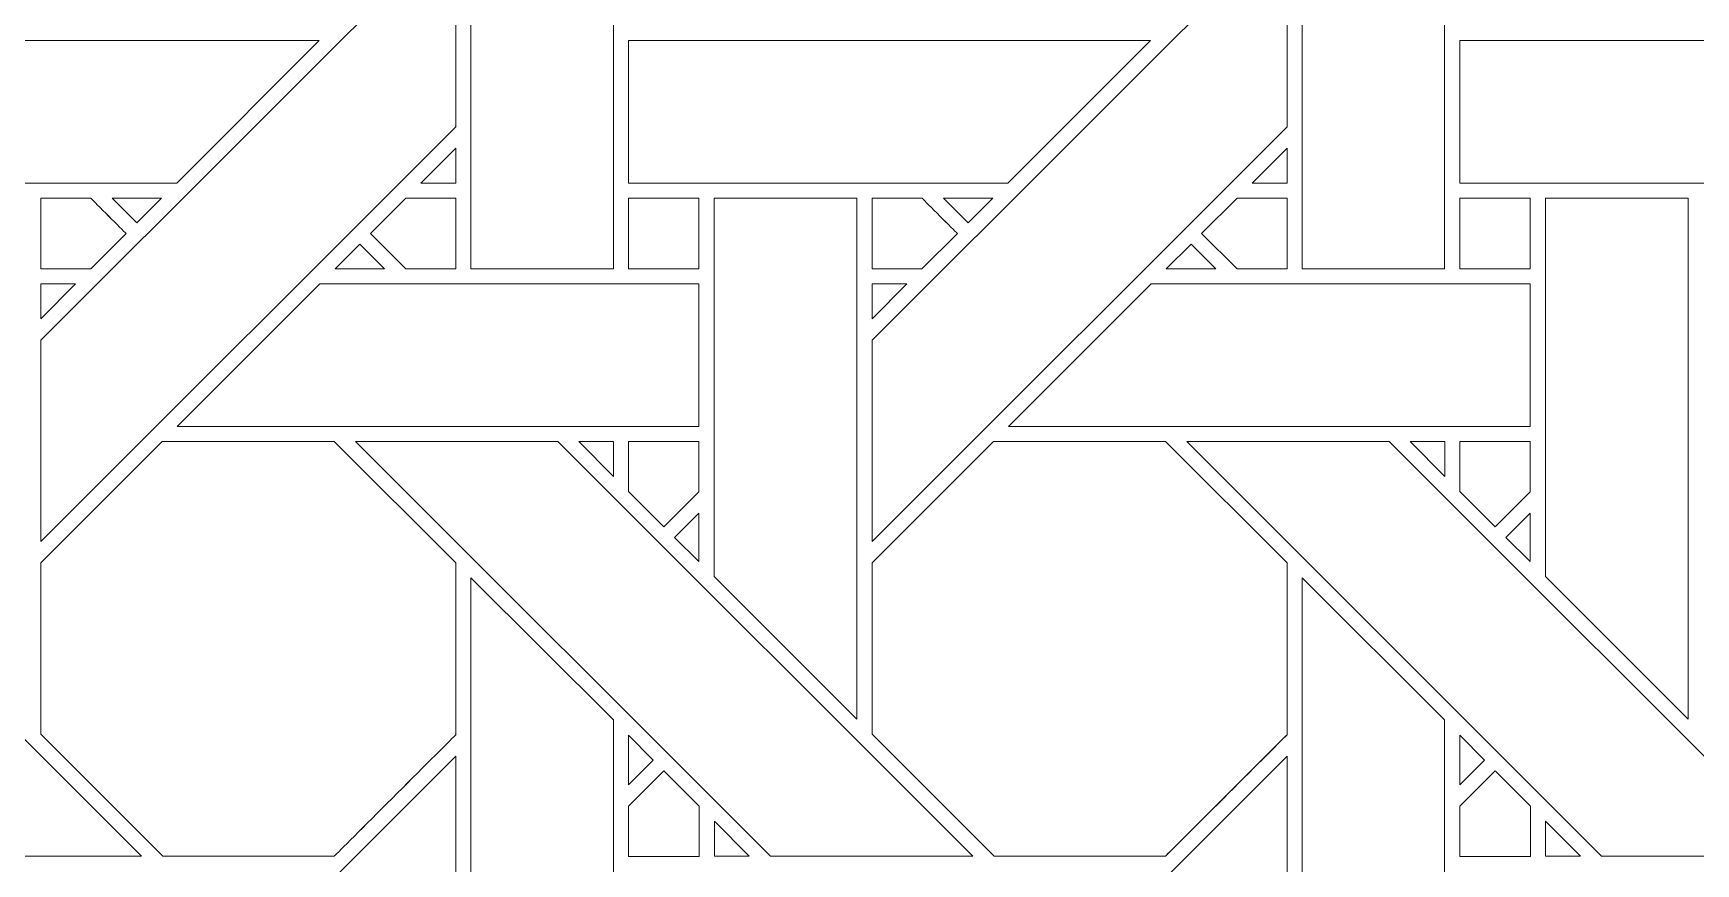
# Model space of a CAD drawing. Header units: inches. Extents: x 4.4 to 20.4, y 1.1 to 17.1.
# Drawn here: x 14.509 to 16.407, y 3.631 to 4.58 of the extents above; entities that cross this region are included whole.
import ezdxf

# ---------------------------------------------------------------- set-up
doc = ezdxf.new("R2010")
doc.units = ezdxf.units.IN
doc.header["$MEASUREMENT"] = 0
doc.layers.add('Design', color=7, linetype='Continuous', lineweight=0)

msp = doc.modelspace()

# ---------------------------------------------------------------- linework, layer by layer
at = {"layer": 'Design'}
for points, knots in [([(4.382854037814669, 17.09476386176223), (4.382854037814669, 17.09476386176223), (4.382854037814669, 1.094763861762152), (4.382854037814669, 1.094763861762152), (4.382854037814669, 1.094763861762152), (20.38285319010416, 1.094763861762152), (20.38285319010416, 1.094763861762152), (20.38285319010416, 1.094763861762152), (20.38285319010416, 17.09476386176223), (20.38285319010416, 17.09476386176223), (20.38285319010416, 17.09476386176223), (4.382854037814669, 17.09476386176223), (4.382854037814669, 17.09476386176223)], [0, 0, 0, 0, 1, 1, 1, 2, 2, 2, 3, 3, 3, 4, 4, 4, 4]), ([(19.37280883825166, 16.23880890138889), (19.37280883825166, 16.23880890138889), (5.23880895283777, 16.23880890138889), (5.23880895283777, 16.23880890138889), (5.23880895283777, 16.23880890138889), (5.23880895283777, 1.950718822135361), (5.23880895283777, 1.950718822135361), (5.23880895283777, 1.950718822135361), (19.52689827508111, 1.950718822135361), (19.52689827508111, 1.950718822135361), (19.52689827508111, 1.950718822135361), (19.52689827508111, 16.23880890138889), (19.52689827508111, 16.23880890138889), (19.52689827508111, 16.23880890138889), (19.37280883825166, 16.23880890138889), (19.37280883825166, 16.23880890138889)], [0, 0, 0, 0, 1, 1, 1, 2, 2, 2, 3, 3, 3, 4, 4, 4, 5, 5, 5, 5]), ([(15.1714172363282, 4.744461059570312), (15.1714172363282, 4.744461059570312), (15.1714172363282, 4.310771518283419), (15.1714172363282, 4.310771518283419), (15.1714172363282, 4.310771518283419), (15.0086500379775, 4.310771518283419), (15.0086500379775, 4.310771518283419), (15.0086500379775, 4.310771518283419), (15.0086500379775, 4.906617058648003), (15.0086500379775, 4.906617058648003), (15.0086500379775, 4.906617058648003), (15.1714172363282, 4.744461059570312), (15.1714172363282, 4.744461059570312)], [0, 0, 0, 0, 1, 1, 1, 2, 2, 2, 3, 3, 3, 4, 4, 4, 4]), ([(16.1201477050782, 4.744474622938367), (16.1201477050782, 4.744474622938367), (16.1201477050782, 4.310771518283419), (16.1201477050782, 4.310771518283419), (16.1201477050782, 4.310771518283419), (15.9573805067275, 4.310771518283419), (15.9573805067275, 4.310771518283419), (15.9573805067275, 4.310771518283419), (15.9573805067275, 4.906617058648003), (15.9573805067275, 4.906617058648003), (15.9573805067275, 4.906617058648003), (16.1201477050782, 4.744474622938367), (16.1201477050782, 4.744474622938367)], [0, 0, 0, 0, 1, 1, 1, 2, 2, 2, 3, 3, 3, 4, 4, 4, 4]), ([(14.51785617404514, 4.229448954264322), (14.51785617404514, 4.229448954264322), (14.99152628580737, 4.703037685818141), (14.99152628580737, 4.703037685818141), (14.99152628580737, 4.703037685818141), (14.99152628580737, 4.473008897569443), (14.99152628580737, 4.473008897569443), (14.99152628580737, 4.473008897569443), (14.51785617404514, 3.999352349175346), (14.51785617404514, 3.999352349175346), (14.51785617404514, 3.999352349175346), (14.51785617404514, 4.229448954264322), (14.51785617404514, 4.229448954264322)], [0, 0, 0, 0, 1, 1, 1, 2, 2, 2, 3, 3, 3, 4, 4, 4, 4]), ([(15.4665832519532, 4.229448954264322), (15.4665832519532, 4.229448954264322), (15.94025505913626, 4.703037685818141), (15.94025505913626, 4.703037685818141), (15.94025505913626, 4.703037685818141), (15.94025505913626, 4.473008897569443), (15.94025505913626, 4.473008897569443), (15.94025505913626, 4.473008897569443), (15.4665832519532, 3.999352349175346), (15.4665832519532, 3.999352349175346), (15.4665832519532, 3.999352349175346), (15.4665832519532, 4.229448954264322), (15.4665832519532, 4.229448954264322)], [0, 0, 0, 0, 1, 1, 1, 2, 2, 2, 3, 3, 3, 4, 4, 4, 4]), ([(14.24000379774305, 4.408824496799044), (14.24000379774305, 4.408824496799044), (14.24000379774305, 4.571524726019965), (14.24000379774305, 4.571524726019965), (14.24000379774305, 4.571524726019965), (14.83570014105902, 4.571524726019965), (14.83570014105902, 4.571524726019965), (14.83570014105902, 4.571524726019965), (14.6729736328125, 4.408824496799044), (14.6729736328125, 4.408824496799044), (14.6729736328125, 4.408824496799044), (14.24000379774305, 4.408824496799044), (14.24000379774305, 4.408824496799044)], [0, 0, 0, 0, 1, 1, 1, 2, 2, 2, 3, 3, 3, 4, 4, 4, 4]), ([(15.18873426649305, 4.408824496799044), (15.18873426649305, 4.408824496799044), (15.18873426649305, 4.571524726019965), (15.18873426649305, 4.571524726019965), (15.18873426649305, 4.571524726019965), (15.78442891438804, 4.571524726019965), (15.78442891438804, 4.571524726019965), (15.78442891438804, 4.571524726019965), (15.62168884277346, 4.408824496799044), (15.62168884277346, 4.408824496799044), (15.62168884277346, 4.408824496799044), (15.18873426649305, 4.408824496799044), (15.18873426649305, 4.408824496799044)], [0, 0, 0, 0, 1, 1, 1, 2, 2, 2, 3, 3, 3, 4, 4, 4, 4]), ([(16.13746303982207, 4.408824496799044), (16.13746303982207, 4.408824496799044), (16.13746303982207, 4.571524726019965), (16.13746303982207, 4.571524726019965), (16.13746303982207, 4.571524726019965), (16.73315768771709, 4.571524726019965), (16.73315768771709, 4.571524726019965), (16.73315768771709, 4.571524726019965), (16.57041761610251, 4.408824496799044), (16.57041761610251, 4.408824496799044), (16.57041761610251, 4.408824496799044), (16.13746303982207, 4.408824496799044), (16.13746303982207, 4.408824496799044)], [0, 0, 0, 0, 1, 1, 1, 2, 2, 2, 3, 3, 3, 4, 4, 4, 4]), ([(14.95174831814236, 4.408851623535156), (14.95174831814236, 4.408851623535156), (14.99152628580737, 4.448615180121527), (14.99152628580737, 4.448615180121527), (14.99152628580737, 4.448615180121527), (14.99152628580737, 4.408851623535156), (14.99152628580737, 4.408851623535156), (14.99152628580737, 4.408851623535156), (14.95174831814236, 4.408851623535156), (14.95174831814236, 4.408851623535156)], [0, 0, 0, 0, 1, 1, 1, 2, 2, 2, 3, 3, 3, 3]), ([(15.90047878689236, 4.408851623535156), (15.90047878689236, 4.408851623535156), (15.94025505913626, 4.448615180121527), (15.94025505913626, 4.448615180121527), (15.94025505913626, 4.448615180121527), (15.94025505913626, 4.408851623535156), (15.94025505913626, 4.408851623535156), (15.94025505913626, 4.408851623535156), (15.90047878689236, 4.408851623535156), (15.90047878689236, 4.408851623535156)], [0, 0, 0, 0, 1, 1, 1, 2, 2, 2, 3, 3, 3, 3]), ([(14.5749223497179, 4.391521877712673), (14.58006117079, 4.386410183376735), (14.61083984375, 4.355591668023003), (14.61526319715709, 4.351167466905382), (14.61526319715709, 4.351167466905382), (14.57483757866751, 4.310747782389322), (14.57483757866751, 4.310747782389322), (14.57483757866751, 4.310747782389322), (14.51786465115015, 4.310747782389322), (14.51786465115015, 4.310747782389322), (14.51786465115015, 4.310747782389322), (14.51786465115015, 4.391521877712673), (14.51786465115015, 4.391521877712673), (14.51786465115015, 4.391521877712673), (14.5749223497179, 4.391521877712673), (14.5749223497179, 4.391521877712673)], [0, 0, 0, 0, 1, 1, 1, 2, 2, 2, 3, 3, 3, 4, 4, 4, 5, 5, 5, 5]), ([(14.51786465115015, 4.310747782389322), (14.51786465115015, 4.310747782389322), (14.51786465115015, 4.391521877712673), (14.51786465115015, 4.391521877712673), (14.51786465115015, 4.391521877712673), (14.5749223497179, 4.391521877712673), (14.5749223497179, 4.391521877712673), (14.58005269368487, 4.386416965060763), (14.61082458496096, 4.355605231391058), (14.61526319715709, 4.351167466905382), (14.61526319715709, 4.351167466905382), (14.57483757866751, 4.310747782389322), (14.57483757866751, 4.310747782389322), (14.57483757866751, 4.310747782389322), (14.51786465115015, 4.310747782389322), (14.51786465115015, 4.310747782389322)], [0, 0, 0, 0, 1, 1, 1, 2, 2, 2, 3, 3, 3, 4, 4, 4, 5, 5, 5, 5]), ([(14.5992736816407, 4.391563415527343), (14.5992736816407, 4.391563415527343), (14.65573798285598, 4.391563415527343), (14.65573798285598, 4.391563415527343), (14.65573798285598, 4.391563415527343), (14.62745157877612, 4.363371955023871), (14.62745157877612, 4.363371955023871), (14.62745157877612, 4.363371955023871), (14.5992736816407, 4.391563415527343), (14.5992736816407, 4.391563415527343)], [0, 0, 0, 0, 1, 1, 1, 2, 2, 2, 3, 3, 3, 3]), ([(14.9344295925564, 4.310733371310763), (14.9344295925564, 4.310733371310763), (14.89406670464417, 4.351112365722656), (14.89406670464417, 4.351112365722656), (14.89406670464417, 4.351112365722656), (14.93449740939667, 4.391538831922742), (14.93449740939667, 4.391538831922742), (14.93449740939667, 4.391538831922742), (14.99153815375431, 4.391538831922742), (14.99153815375431, 4.391538831922742), (14.99153815375431, 4.391538831922742), (14.99153815375431, 4.310733371310763), (14.99153815375431, 4.310733371310763), (14.99153815375431, 4.310733371310763), (14.9344295925564, 4.310733371310763), (14.9344295925564, 4.310733371310763)], [0, 0, 0, 0, 1, 1, 1, 2, 2, 2, 3, 3, 3, 4, 4, 4, 5, 5, 5, 5]), ([(14.89406670464417, 4.351112365722656), (14.89406670464417, 4.351112365722656), (14.93449740939667, 4.391538831922742), (14.93449740939667, 4.391538831922742), (14.93449740939667, 4.391538831922742), (14.99153815375431, 4.391538831922742), (14.99153815375431, 4.391538831922742), (14.99153815375431, 4.391538831922742), (14.99153815375431, 4.310733371310763), (14.99153815375431, 4.310733371310763), (14.99153815375431, 4.310733371310763), (14.9344295925564, 4.310733371310763), (14.9344295925564, 4.310733371310763), (14.9344295925564, 4.310733371310763), (14.89406670464417, 4.351112365722656), (14.89406670464417, 4.351112365722656)], [0, 0, 0, 0, 1, 1, 1, 2, 2, 2, 3, 3, 3, 4, 4, 4, 5, 5, 5, 5]), ([(15.18874274359806, 4.391521877712673), (15.18874274359806, 4.391521877712673), (15.26899041069876, 4.391521877712673), (15.26899041069876, 4.391521877712673), (15.26899041069876, 4.391521877712673), (15.26899041069876, 4.310733371310763), (15.26899041069876, 4.310733371310763), (15.26899041069876, 4.310733371310763), (15.18874274359806, 4.310733371310763), (15.18874274359806, 4.310733371310763), (15.18874274359806, 4.310733371310763), (15.18874274359806, 4.391521877712673), (15.18874274359806, 4.391521877712673)], [0, 0, 0, 0, 1, 1, 1, 2, 2, 2, 3, 3, 3, 4, 4, 4, 4]), ([(15.18874274359806, 4.310733371310763), (15.18874274359806, 4.310733371310763), (15.18874274359806, 4.391521877712673), (15.18874274359806, 4.391521877712673), (15.18874274359806, 4.391521877712673), (15.26899041069876, 4.391521877712673), (15.26899041069876, 4.391521877712673), (15.26899041069876, 4.391521877712673), (15.26899041069876, 4.310733371310763), (15.26899041069876, 4.310733371310763), (15.26899041069876, 4.310733371310763), (15.18874274359806, 4.310733371310763), (15.18874274359806, 4.310733371310763)], [0, 0, 0, 0, 1, 1, 1, 2, 2, 2, 3, 3, 3, 4, 4, 4, 4]), ([(15.44943237304695, 4.391563415527343), (15.44943237304695, 4.391563415527343), (15.44943237304695, 3.796440124511718), (15.44943237304695, 3.796440124511718), (15.44943237304695, 3.796440124511718), (15.28651428222653, 3.959358215332031), (15.28651428222653, 3.959358215332031), (15.28651428222653, 3.959358215332031), (15.28651428222653, 4.391563415527343), (15.28651428222653, 4.391563415527343), (15.28651428222653, 4.391563415527343), (15.44943237304695, 4.391563415527343), (15.44943237304695, 4.391563415527343)], [0, 0, 0, 0, 1, 1, 1, 2, 2, 2, 3, 3, 3, 4, 4, 4, 4]), ([(15.52365790473098, 4.391521877712673), (15.52879842122403, 4.386410183376735), (15.55957709418402, 4.355591668023003), (15.56399875217014, 4.351167466905382), (15.56399875217014, 4.351167466905382), (15.52357313368055, 4.310747782389322), (15.52357313368055, 4.310747782389322), (15.52357313368055, 4.310747782389322), (15.46660020616319, 4.310747782389322), (15.46660020616319, 4.310747782389322), (15.46660020616319, 4.310747782389322), (15.46660020616319, 4.391521877712673), (15.46660020616319, 4.391521877712673), (15.46660020616319, 4.391521877712673), (15.52365790473098, 4.391521877712673), (15.52365790473098, 4.391521877712673)], [0, 0, 0, 0, 1, 1, 1, 2, 2, 2, 3, 3, 3, 4, 4, 4, 5, 5, 5, 5]), ([(15.46660020616319, 4.310747782389322), (15.46660020616319, 4.310747782389322), (15.46660020616319, 4.391521877712673), (15.46660020616319, 4.391521877712673), (15.46660020616319, 4.391521877712673), (15.52365790473098, 4.391521877712673), (15.52365790473098, 4.391521877712673), (15.52879163954, 4.386416965060763), (15.55956353081597, 4.355605231391058), (15.56399875217014, 4.351167466905382), (15.56399875217014, 4.351167466905382), (15.52357313368055, 4.310747782389322), (15.52357313368055, 4.310747782389322), (15.52357313368055, 4.310747782389322), (15.46660020616319, 4.310747782389322), (15.46660020616319, 4.310747782389322)], [0, 0, 0, 0, 1, 1, 1, 2, 2, 2, 3, 3, 3, 4, 4, 4, 5, 5, 5, 5]), ([(15.54800245496959, 4.391563415527343), (15.54800245496959, 4.391563415527343), (15.60446845160598, 4.391563415527343), (15.60446845160598, 4.391563415527343), (15.60446845160598, 4.391563415527343), (15.57618204752612, 4.363371955023871), (15.57618204752612, 4.363371955023871), (15.57618204752612, 4.363371955023871), (15.54800245496959, 4.391563415527343), (15.54800245496959, 4.391563415527343)], [0, 0, 0, 0, 1, 1, 1, 2, 2, 2, 3, 3, 3, 3]), ([(15.88315836588541, 4.310733371310763), (15.88315836588541, 4.310733371310763), (15.8428039550782, 4.351112365722656), (15.8428039550782, 4.351112365722656), (15.8428039550782, 4.351112365722656), (15.88323296440972, 4.391538831922742), (15.88323296440972, 4.391538831922742), (15.88323296440972, 4.391538831922742), (15.94027370876736, 4.391538831922742), (15.94027370876736, 4.391538831922742), (15.94027370876736, 4.391538831922742), (15.94027370876736, 4.310733371310763), (15.94027370876736, 4.310733371310763), (15.94027370876736, 4.310733371310763), (15.88315836588541, 4.310733371310763), (15.88315836588541, 4.310733371310763)], [0, 0, 0, 0, 1, 1, 1, 2, 2, 2, 3, 3, 3, 4, 4, 4, 5, 5, 5, 5]), ([(15.8428039550782, 4.351112365722656), (15.8428039550782, 4.351112365722656), (15.88323296440972, 4.391538831922742), (15.88323296440972, 4.391538831922742), (15.88323296440972, 4.391538831922742), (15.94027370876736, 4.391538831922742), (15.94027370876736, 4.391538831922742), (15.94027370876736, 4.391538831922742), (15.94027370876736, 4.310733371310763), (15.94027370876736, 4.310733371310763), (15.94027370876736, 4.310733371310763), (15.88315836588541, 4.310733371310763), (15.88315836588541, 4.310733371310763), (15.88315836588541, 4.310733371310763), (15.8428039550782, 4.351112365722656), (15.8428039550782, 4.351112365722656)], [0, 0, 0, 0, 1, 1, 1, 2, 2, 2, 3, 3, 3, 4, 4, 4, 5, 5, 5, 5]), ([(16.13747829861111, 4.391521877712673), (16.13747829861111, 4.391521877712673), (16.21771918402778, 4.391521877712673), (16.21771918402778, 4.391521877712673), (16.21771918402778, 4.391521877712673), (16.21771918402778, 4.310733371310763), (16.21771918402778, 4.310733371310763), (16.21771918402778, 4.310733371310763), (16.13747829861111, 4.310733371310763), (16.13747829861111, 4.310733371310763), (16.13747829861111, 4.310733371310763), (16.13747829861111, 4.391521877712673), (16.13747829861111, 4.391521877712673)], [0, 0, 0, 0, 1, 1, 1, 2, 2, 2, 3, 3, 3, 4, 4, 4, 4]), ([(16.13747829861111, 4.310733371310763), (16.13747829861111, 4.310733371310763), (16.13747829861111, 4.391521877712673), (16.13747829861111, 4.391521877712673), (16.13747829861111, 4.391521877712673), (16.21771918402778, 4.391521877712673), (16.21771918402778, 4.391521877712673), (16.21771918402778, 4.391521877712673), (16.21771918402778, 4.310733371310763), (16.21771918402778, 4.310733371310763), (16.21771918402778, 4.310733371310763), (16.13747829861111, 4.310733371310763), (16.13747829861111, 4.310733371310763)], [0, 0, 0, 0, 1, 1, 1, 2, 2, 2, 3, 3, 3, 4, 4, 4, 4]), ([(16.39816114637584, 4.391563415527343), (16.39816114637584, 4.391563415527343), (16.39816114637584, 3.796440124511718), (16.39816114637584, 3.796440124511718), (16.39816114637584, 3.796440124511718), (16.23524305555555, 3.959358215332031), (16.23524305555555, 3.959358215332031), (16.23524305555555, 3.959358215332031), (16.23524305555555, 4.391563415527343), (16.23524305555555, 4.391563415527343), (16.23524305555555, 4.391563415527343), (16.39816114637584, 4.391563415527343), (16.39816114637584, 4.391563415527343)], [0, 0, 0, 0, 1, 1, 1, 2, 2, 2, 3, 3, 3, 4, 4, 4, 4]), ([(14.91019015842014, 4.310771518283419), (14.91019015842014, 4.310771518283419), (14.85368177625875, 4.310771518283419), (14.85368177625875, 4.310771518283419), (14.85368177625875, 4.310771518283419), (14.88194274902346, 4.339031643337673), (14.88194274902346, 4.339031643337673), (14.88194274902346, 4.339031643337673), (14.91019015842014, 4.310771518283419), (14.91019015842014, 4.310771518283419)], [0, 0, 0, 0, 1, 1, 1, 2, 2, 2, 3, 3, 3, 3]), ([(15.8589172363282, 4.310771518283419), (15.8589172363282, 4.310771518283419), (15.80241224500875, 4.310771518283419), (15.80241224500875, 4.310771518283419), (15.80241224500875, 4.310771518283419), (15.8306715223525, 4.339031643337673), (15.8306715223525, 4.339031643337673), (15.8306715223525, 4.339031643337673), (15.8589172363282, 4.310771518283419), (15.8589172363282, 4.310771518283419)], [0, 0, 0, 0, 1, 1, 1, 2, 2, 2, 3, 3, 3, 3]), ([(14.55768669976126, 4.293646918402777), (14.55768669976126, 4.293646918402777), (14.51785617404514, 4.253815544976128), (14.51785617404514, 4.253815544976128), (14.51785617404514, 4.253815544976128), (14.51785617404514, 4.293646918402777), (14.51785617404514, 4.293646918402777), (14.51785617404514, 4.293646918402777), (14.55768669976126, 4.293646918402777), (14.55768669976126, 4.293646918402777)], [0, 0, 0, 0, 1, 1, 1, 2, 2, 2, 3, 3, 3, 3]), ([(14.67369418674042, 4.130838182237413), (14.67369418674042, 4.130838182237413), (14.83654446072056, 4.293633355034722), (14.83654446072056, 4.293633355034722), (14.83654446072056, 4.293633355034722), (15.26898193359375, 4.293633355034722), (15.26898193359375, 4.293633355034722), (15.26898193359375, 4.293633355034722), (15.26898193359375, 4.130838182237413), (15.26898193359375, 4.130838182237413), (15.26898193359375, 4.130838182237413), (14.67369418674042, 4.130838182237413), (14.67369418674042, 4.130838182237413)], [0, 0, 0, 0, 1, 1, 1, 2, 2, 2, 3, 3, 3, 4, 4, 4, 4]), ([(15.50641547309028, 4.293646918402777), (15.50641547309028, 4.293646918402777), (15.4665832519532, 4.253815544976128), (15.4665832519532, 4.253815544976128), (15.4665832519532, 4.253815544976128), (15.4665832519532, 4.293646918402777), (15.4665832519532, 4.293646918402777), (15.4665832519532, 4.293646918402777), (15.50641547309028, 4.293646918402777), (15.50641547309028, 4.293646918402777)], [0, 0, 0, 0, 1, 1, 1, 2, 2, 2, 3, 3, 3, 3]), ([(15.62242296006944, 4.130838182237413), (15.62242296006944, 4.130838182237413), (15.78527323404945, 4.293633355034722), (15.78527323404945, 4.293633355034722), (15.78527323404945, 4.293633355034722), (16.21769714355471, 4.293633355034722), (16.21769714355471, 4.293633355034722), (16.21769714355471, 4.293633355034722), (16.21769714355471, 4.130838182237413), (16.21769714355471, 4.130838182237413), (16.21769714355471, 4.130838182237413), (15.62242296006944, 4.130838182237413), (15.62242296006944, 4.130838182237413)], [0, 0, 0, 0, 1, 1, 1, 2, 2, 2, 3, 3, 3, 4, 4, 4, 4]), ([(14.20266469319666, 3.839973449707031), (14.20266469319666, 3.839973449707031), (13.92829979790584, 4.113699171278211), (13.92829979790584, 4.113699171278211), (13.92829979790584, 4.113699171278211), (14.15921274820958, 4.113699171278211), (14.15921274820958, 4.113699171278211), (14.15921274820958, 4.113699171278211), (14.63285658094625, 3.640042622884114), (14.63285658094625, 3.640042622884114), (14.63285658094625, 3.640042622884114), (14.40184699164499, 3.640042622884114), (14.40184699164499, 3.640042622884114), (14.40184699164499, 3.640042622884114), (14.20266469319666, 3.839973449707031), (14.20266469319666, 3.839973449707031)], [0, 0, 0, 0, 1, 1, 1, 2, 2, 2, 3, 3, 3, 4, 4, 4, 5, 5, 5, 5]), ([(14.6565687391493, 4.113644917805989), (14.6565687391493, 4.113644917805989), (14.85277303059903, 4.113644917805989), (14.85277303059903, 4.113644917805989), (14.85277303059903, 4.113644917805989), (14.99152459038626, 3.974920484754774), (14.99152459038626, 3.974920484754774), (14.99152459038626, 3.974920484754774), (14.99152459038626, 3.778706020779079), (14.99152459038626, 3.778706020779079), (14.97372606065541, 3.760771009657117), (14.86179606119791, 3.64903089735243), (14.8528137207032, 3.640018886990016), (14.8528137207032, 3.640018886990016), (14.65710957845054, 3.640018886990016), (14.65710957845054, 3.640018886990016), (14.65710957845054, 3.640018886990016), (14.51786465115015, 3.77926042344835), (14.51786465115015, 3.77926042344835), (14.51786465115015, 3.77926042344835), (14.51786465115015, 3.974920484754774), (14.51786465115015, 3.974920484754774), (14.51786465115015, 3.974920484754774), (14.6565687391493, 4.113644917805989), (14.6565687391493, 4.113644917805989)], [0, 0, 0, 0, 1, 1, 1, 2, 2, 2, 3, 3, 3, 4, 4, 4, 5, 5, 5, 6, 6, 6, 7, 7, 7, 8, 8, 8, 8]), ([(14.51786465115015, 3.77926042344835), (14.51786465115015, 3.77926042344835), (14.51786465115015, 3.974920484754774), (14.51786465115015, 3.974920484754774), (14.51786465115015, 3.974920484754774), (14.6565687391493, 4.113644917805989), (14.6565687391493, 4.113644917805989), (14.6565687391493, 4.113644917805989), (14.85277303059903, 4.113644917805989), (14.85277303059903, 4.113644917805989), (14.85277303059903, 4.113644917805989), (14.99152459038626, 3.974920484754774), (14.99152459038626, 3.974920484754774), (14.99152459038626, 3.974920484754774), (14.99152459038626, 3.778706020779079), (14.99152459038626, 3.778706020779079), (14.9736514621311, 3.760696411132812), (14.86174519856778, 3.648976643880208), (14.8528137207032, 3.640018886990016), (14.8528137207032, 3.640018886990016), (14.65710957845054, 3.640018886990016), (14.65710957845054, 3.640018886990016), (14.65710957845054, 3.640018886990016), (14.51786465115015, 3.77926042344835), (14.51786465115015, 3.77926042344835)], [0, 0, 0, 0, 1, 1, 1, 2, 2, 2, 3, 3, 3, 4, 4, 4, 5, 5, 5, 6, 6, 6, 7, 7, 7, 8, 8, 8, 8]), ([(14.87700059678819, 4.113699171278211), (14.87700059678819, 4.113699171278211), (15.10794236924916, 4.113699171278211), (15.10794236924916, 4.113699171278211), (15.10794236924916, 4.113699171278211), (15.58158535427515, 3.640042622884114), (15.58158535427515, 3.640042622884114), (15.58158535427515, 3.640042622884114), (15.35056220160598, 3.640042622884114), (15.35056220160598, 3.640042622884114), (15.35056220160598, 3.640042622884114), (14.87700059678819, 4.113699171278211), (14.87700059678819, 4.113699171278211)], [0, 0, 0, 0, 1, 1, 1, 2, 2, 2, 3, 3, 3, 4, 4, 4, 4]), ([(15.17151387532554, 4.113685607910156), (15.17151387532554, 4.113685607910156), (15.17151387532554, 4.073855082194009), (15.17151387532554, 4.073855082194009), (15.17151387532554, 4.073855082194009), (15.132063123915, 4.113685607910156), (15.132063123915, 4.113685607910156), (15.132063123915, 4.113685607910156), (15.17151387532554, 4.113685607910156), (15.17151387532554, 4.113685607910156)], [0, 0, 0, 0, 1, 1, 1, 2, 2, 2, 3, 3, 3, 3]), ([(15.26899041069876, 4.113658481174044), (15.26899041069876, 4.113658481174044), (15.26899041069876, 4.056055704752603), (15.26899041069876, 4.056055704752603), (15.26899041069876, 4.056055704752603), (15.22905307345917, 4.016112433539496), (15.22905307345917, 4.016112433539496), (15.22905307345917, 4.016112433539496), (15.18872918023001, 4.056447347005208), (15.18872918023001, 4.056447347005208), (15.18872918023001, 4.056447347005208), (15.18872918023001, 4.113658481174044), (15.18872918023001, 4.113658481174044), (15.18872918023001, 4.113658481174044), (15.26899041069876, 4.113658481174044), (15.26899041069876, 4.113658481174044)], [0, 0, 0, 0, 1, 1, 1, 2, 2, 2, 3, 3, 3, 4, 4, 4, 5, 5, 5, 5]), ([(15.22905307345917, 4.016112433539496), (15.22905307345917, 4.016112433539496), (15.18872918023001, 4.056447347005208), (15.18872918023001, 4.056447347005208), (15.18872918023001, 4.056447347005208), (15.18872918023001, 4.113658481174044), (15.18872918023001, 4.113658481174044), (15.18872918023001, 4.113658481174044), (15.26899041069876, 4.113658481174044), (15.26899041069876, 4.113658481174044), (15.26899041069876, 4.113658481174044), (15.26899041069876, 4.056055704752603), (15.26899041069876, 4.056055704752603), (15.26899041069876, 4.056055704752603), (15.22905307345917, 4.016112433539496), (15.22905307345917, 4.016112433539496)], [0, 0, 0, 0, 1, 1, 1, 2, 2, 2, 3, 3, 3, 4, 4, 4, 5, 5, 5, 5]), ([(15.6052992078993, 4.113644917805989), (15.6052992078993, 4.113644917805989), (15.80151028103306, 4.113644917805989), (15.80151028103306, 4.113644917805989), (15.80151028103306, 4.113644917805989), (15.9402601453993, 3.974920484754774), (15.9402601453993, 3.974920484754774), (15.9402601453993, 3.974920484754774), (15.9402601453993, 3.778706020779079), (15.9402601453993, 3.778706020779079), (15.92246161566848, 3.760771009657117), (15.81053331163194, 3.64903089735243), (15.80155097113722, 3.640018886990016), (15.80155097113722, 3.640018886990016), (15.60583835177959, 3.640018886990016), (15.60583835177959, 3.640018886990016), (15.60583835177959, 3.640018886990016), (15.46660020616319, 3.779253641764322), (15.46660020616319, 3.779253641764322), (15.46660020616319, 3.779253641764322), (15.46660020616319, 3.974920484754774), (15.46660020616319, 3.974920484754774), (15.46660020616319, 3.974920484754774), (15.6052992078993, 4.113644917805989), (15.6052992078993, 4.113644917805989)], [0, 0, 0, 0, 1, 1, 1, 2, 2, 2, 3, 3, 3, 4, 4, 4, 5, 5, 5, 6, 6, 6, 7, 7, 7, 8, 8, 8, 8]), ([(15.46660020616319, 3.779253641764322), (15.46660020616319, 3.779253641764322), (15.46660020616319, 3.974920484754774), (15.46660020616319, 3.974920484754774), (15.46660020616319, 3.974920484754774), (15.6052992078993, 4.113644917805989), (15.6052992078993, 4.113644917805989), (15.6052992078993, 4.113644917805989), (15.80151028103306, 4.113644917805989), (15.80151028103306, 4.113644917805989), (15.80151028103306, 4.113644917805989), (15.9402601453993, 3.974920484754774), (15.9402601453993, 3.974920484754774), (15.9402601453993, 3.974920484754774), (15.9402601453993, 3.778706020779079), (15.9402601453993, 3.778706020779079), (15.92208862304695, 3.760397169325086), (15.81024848090278, 3.648731655544704), (15.80155097113722, 3.640018886990016), (15.80155097113722, 3.640018886990016), (15.60583835177959, 3.640018886990016), (15.60583835177959, 3.640018886990016), (15.60583835177959, 3.640018886990016), (15.46660020616319, 3.779253641764322), (15.46660020616319, 3.779253641764322)], [0, 0, 0, 0, 1, 1, 1, 2, 2, 2, 3, 3, 3, 4, 4, 4, 5, 5, 5, 6, 6, 6, 7, 7, 7, 8, 8, 8, 8]), ([(15.82573106553819, 4.113699171278211), (15.82573106553819, 4.113699171278211), (16.0566711425782, 4.113699171278211), (16.0566711425782, 4.113699171278211), (16.0566711425782, 4.113699171278211), (16.53031412760416, 3.640042622884114), (16.53031412760416, 3.640042622884114), (16.53031412760416, 3.640042622884114), (16.29929267035597, 3.640042622884114), (16.29929267035597, 3.640042622884114), (16.29929267035597, 3.640042622884114), (15.82573106553819, 4.113699171278211), (15.82573106553819, 4.113699171278211)], [0, 0, 0, 0, 1, 1, 1, 2, 2, 2, 3, 3, 3, 4, 4, 4, 4]), ([(16.12022908528653, 4.113685607910156), (16.12022908528653, 4.113685607910156), (16.12022908528653, 4.073855082194009), (16.12022908528653, 4.073855082194009), (16.12022908528653, 4.073855082194009), (16.08079359266501, 4.113685607910156), (16.08079359266501, 4.113685607910156), (16.08079359266501, 4.113685607910156), (16.12022908528653, 4.113685607910156), (16.12022908528653, 4.113685607910156)], [0, 0, 0, 0, 1, 1, 1, 2, 2, 2, 3, 3, 3, 3]), ([(16.21771918402778, 4.113658481174044), (16.21771918402778, 4.113658481174044), (16.21771918402778, 4.056055704752603), (16.21771918402778, 4.056055704752603), (16.21771918402778, 4.056055704752603), (16.1777903238932, 4.016112433539496), (16.1777903238932, 4.016112433539496), (16.1777903238932, 4.016112433539496), (16.13745795355903, 4.056447347005208), (16.13745795355903, 4.056447347005208), (16.13745795355903, 4.056447347005208), (16.13745795355903, 4.113658481174044), (16.13745795355903, 4.113658481174044), (16.13745795355903, 4.113658481174044), (16.21771918402778, 4.113658481174044), (16.21771918402778, 4.113658481174044)], [0, 0, 0, 0, 1, 1, 1, 2, 2, 2, 3, 3, 3, 4, 4, 4, 5, 5, 5, 5]), ([(16.1777903238932, 4.016112433539496), (16.1777903238932, 4.016112433539496), (16.13745795355903, 4.056447347005208), (16.13745795355903, 4.056447347005208), (16.13745795355903, 4.056447347005208), (16.13745795355903, 4.113658481174044), (16.13745795355903, 4.113658481174044), (16.13745795355903, 4.113658481174044), (16.21771918402778, 4.113658481174044), (16.21771918402778, 4.113658481174044), (16.21771918402778, 4.113658481174044), (16.21771918402778, 4.056055704752603), (16.21771918402778, 4.056055704752603), (16.21771918402778, 4.056055704752603), (16.1777903238932, 4.016112433539496), (16.1777903238932, 4.016112433539496)], [0, 0, 0, 0, 1, 1, 1, 2, 2, 2, 3, 3, 3, 4, 4, 4, 5, 5, 5, 5]), ([(15.26898193359375, 4.031859503851996), (15.26898193359375, 4.031859503851996), (15.26898193359375, 3.97668711344401), (15.26898193359375, 3.97668711344401), (15.26898193359375, 3.97668711344401), (15.2412109375, 4.004075792100694), (15.2412109375, 4.004075792100694), (15.2412109375, 4.004075792100694), (15.26898193359375, 4.031859503851996), (15.26898193359375, 4.031859503851996)], [0, 0, 0, 0, 1, 1, 1, 2, 2, 2, 3, 3, 3, 3]), ([(16.21769714355471, 4.031845940483941), (16.21769714355471, 4.031845940483941), (16.21769714355471, 3.97668711344401), (16.21769714355471, 3.97668711344401), (16.21769714355471, 3.97668711344401), (16.18994140625, 4.004075792100694), (16.18994140625, 4.004075792100694), (16.18994140625, 4.004075792100694), (16.21769714355471, 4.031845940483941), (16.21769714355471, 4.031845940483941)], [0, 0, 0, 0, 1, 1, 1, 2, 2, 2, 3, 3, 3, 3]), ([(15.1714172363282, 3.795718722873263), (15.1714172363282, 3.795718722873263), (15.1714172363282, 3.362042744954426), (15.1714172363282, 3.362042744954426), (15.1714172363282, 3.362042744954426), (15.0086500379775, 3.362042744954426), (15.0086500379775, 3.362042744954426), (15.0086500379775, 3.362042744954426), (15.0086500379775, 3.957873874240451), (15.0086500379775, 3.957873874240451), (15.0086500379775, 3.957873874240451), (15.1714172363282, 3.795718722873263), (15.1714172363282, 3.795718722873263)], [0, 0, 0, 0, 1, 1, 1, 2, 2, 2, 3, 3, 3, 4, 4, 4, 4]), ([(16.1201477050782, 3.795745849609375), (16.1201477050782, 3.795745849609375), (16.1201477050782, 3.362042744954426), (16.1201477050782, 3.362042744954426), (16.1201477050782, 3.362042744954426), (15.9573805067275, 3.362042744954426), (15.9573805067275, 3.362042744954426), (15.9573805067275, 3.362042744954426), (15.9573805067275, 3.957887437608506), (15.9573805067275, 3.957887437608506), (15.9573805067275, 3.957887437608506), (16.1201477050782, 3.795745849609375), (16.1201477050782, 3.795745849609375)], [0, 0, 0, 0, 1, 1, 1, 2, 2, 2, 3, 3, 3, 4, 4, 4, 4]), ([(15.18873426649305, 3.721474541558159), (15.18873426649305, 3.721474541558159), (15.18873426649305, 3.77823978000217), (15.18873426649305, 3.77823978000217), (15.18873426649305, 3.77823978000217), (15.21691216362847, 3.749666849772135), (15.21691216362847, 3.749666849772135), (15.21691216362847, 3.749666849772135), (15.18873426649305, 3.721474541558159), (15.18873426649305, 3.721474541558159)], [0, 0, 0, 0, 1, 1, 1, 2, 2, 2, 3, 3, 3, 3]), ([(16.13744947645401, 3.721488104926215), (16.13744947645401, 3.721488104926215), (16.13744947645401, 3.77823978000217), (16.13744947645401, 3.77823978000217), (16.13744947645401, 3.77823978000217), (16.16562906901041, 3.749666849772135), (16.16562906901041, 3.749666849772135), (16.16562906901041, 3.749666849772135), (16.13744947645401, 3.721488104926215), (16.13744947645401, 3.721488104926215)], [0, 0, 0, 0, 1, 1, 1, 2, 2, 2, 3, 3, 3, 3]), ([(14.51785617404514, 3.280720180935329), (14.51785617404514, 3.280720180935329), (14.99152628580737, 3.754322475857204), (14.99152628580737, 3.754322475857204), (14.99152628580737, 3.754322475857204), (14.99152628580737, 3.524280124240451), (14.99152628580737, 3.524280124240451), (14.99152628580737, 3.524280124240451), (14.51785617404514, 3.05062272813585), (14.51785617404514, 3.05062272813585), (14.51785617404514, 3.05062272813585), (14.51785617404514, 3.280720180935329), (14.51785617404514, 3.280720180935329)], [0, 0, 0, 0, 1, 1, 1, 2, 2, 2, 3, 3, 3, 4, 4, 4, 4]), ([(15.4665832519532, 3.280720180935329), (15.4665832519532, 3.280720180935329), (15.94025505913626, 3.754322475857204), (15.94025505913626, 3.754322475857204), (15.94025505913626, 3.754322475857204), (15.94025505913626, 3.524280124240451), (15.94025505913626, 3.524280124240451), (15.94025505913626, 3.524280124240451), (15.4665832519532, 3.05062272813585), (15.4665832519532, 3.05062272813585), (15.4665832519532, 3.05062272813585), (15.4665832519532, 3.280720180935329), (15.4665832519532, 3.280720180935329)], [0, 0, 0, 0, 1, 1, 1, 2, 2, 2, 3, 3, 3, 4, 4, 4, 4]), ([(15.18874274359806, 3.639773898654513), (15.18874274359806, 3.639773898654513), (15.18874274359806, 3.697059631347656), (15.18874274359806, 3.697059631347656), (15.18874274359806, 3.697059631347656), (15.22906663682723, 3.737391153971354), (15.22906663682723, 3.737391153971354), (15.22906663682723, 3.737391153971354), (15.26939731174042, 3.697069803873697), (15.26939731174042, 3.697069803873697), (15.26939731174042, 3.697069803873697), (15.26939731174042, 3.639773898654513), (15.26939731174042, 3.639773898654513), (15.26939731174042, 3.639773898654513), (15.18874274359806, 3.639773898654513), (15.18874274359806, 3.639773898654513)], [0, 0, 0, 0, 1, 1, 1, 2, 2, 2, 3, 3, 3, 4, 4, 4, 5, 5, 5, 5]), ([(15.18874274359806, 3.697059631347656), (15.18874274359806, 3.697059631347656), (15.22906663682723, 3.737391153971354), (15.22906663682723, 3.737391153971354), (15.22906663682723, 3.737391153971354), (15.26939731174042, 3.697069803873697), (15.26939731174042, 3.697069803873697), (15.26939731174042, 3.697069803873697), (15.26939731174042, 3.639773898654513), (15.26939731174042, 3.639773898654513), (15.26939731174042, 3.639773898654513), (15.18874274359806, 3.639773898654513), (15.18874274359806, 3.639773898654513), (15.18874274359806, 3.639773898654513), (15.18874274359806, 3.697059631347656), (15.18874274359806, 3.697059631347656)], [0, 0, 0, 0, 1, 1, 1, 2, 2, 2, 3, 3, 3, 4, 4, 4, 5, 5, 5, 5]), ([(16.13747829861111, 3.639773898654513), (16.13747829861111, 3.639773898654513), (16.13747829861111, 3.697059631347656), (16.13747829861111, 3.697059631347656), (16.13747829861111, 3.697059631347656), (16.17780388726126, 3.737391153971354), (16.17780388726126, 3.737391153971354), (16.17780388726126, 3.737391153971354), (16.21813456217445, 3.697069803873697), (16.21813456217445, 3.697069803873697), (16.21813456217445, 3.697069803873697), (16.21813456217445, 3.639773898654513), (16.21813456217445, 3.639773898654513), (16.21813456217445, 3.639773898654513), (16.13747829861111, 3.639773898654513), (16.13747829861111, 3.639773898654513)], [0, 0, 0, 0, 1, 1, 1, 2, 2, 2, 3, 3, 3, 4, 4, 4, 5, 5, 5, 5]), ([(16.13747829861111, 3.697059631347656), (16.13747829861111, 3.697059631347656), (16.17780388726126, 3.737391153971354), (16.17780388726126, 3.737391153971354), (16.17780388726126, 3.737391153971354), (16.21813456217445, 3.697069803873697), (16.21813456217445, 3.697069803873697), (16.21813456217445, 3.697069803873697), (16.21813456217445, 3.639773898654513), (16.21813456217445, 3.639773898654513), (16.21813456217445, 3.639773898654513), (16.13747829861111, 3.639773898654513), (16.13747829861111, 3.639773898654513), (16.13747829861111, 3.639773898654513), (16.13747829861111, 3.697059631347656), (16.13747829861111, 3.697059631347656)], [0, 0, 0, 0, 1, 1, 1, 2, 2, 2, 3, 3, 3, 4, 4, 4, 5, 5, 5, 5]), ([(15.32635837131084, 3.640042622884114), (15.32635837131084, 3.640042622884114), (15.28663804796014, 3.640042622884114), (15.28663804796014, 3.640042622884114), (15.28663804796014, 3.640042622884114), (15.28663804796014, 3.679833306206596), (15.28663804796014, 3.679833306206596), (15.28663804796014, 3.679833306206596), (15.32635837131084, 3.640042622884114), (15.32635837131084, 3.640042622884114)], [0, 0, 0, 0, 1, 1, 1, 2, 2, 2, 3, 3, 3, 3]), ([(16.27508884006084, 3.640042622884114), (16.27508884006084, 3.640042622884114), (16.23536512586805, 3.640042622884114), (16.23536512586805, 3.640042622884114), (16.23536512586805, 3.640042622884114), (16.23536512586805, 3.679833306206596), (16.23536512586805, 3.679833306206596), (16.23536512586805, 3.679833306206596), (16.27508884006084, 3.640042622884114), (16.27508884006084, 3.640042622884114)], [0, 0, 0, 0, 1, 1, 1, 2, 2, 2, 3, 3, 3, 3])]:
    msp.add_open_spline(points, degree=3, knots=knots, dxfattribs=at)

doc.saveas('drawing.dxf')
